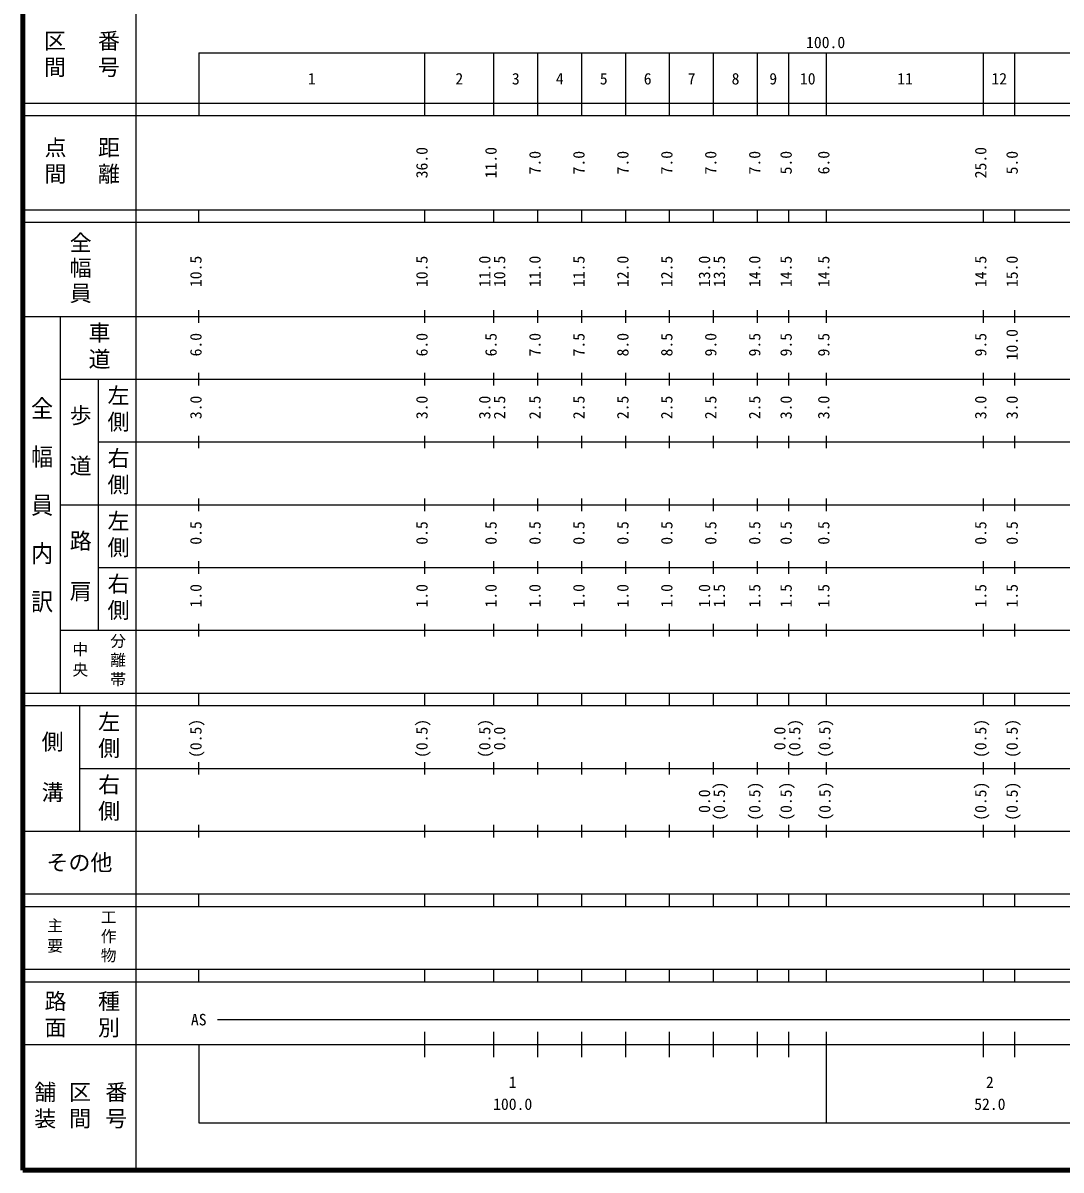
# Model space of a CAD drawing. Units: millimetres on the paper, enlarged 1000 times. Extents: x 40000 to 680000, y 20000 to 380000.
# Drawn here: x 40000 to 205344, y 20000 to 202759 of the extents above; entities that cross this region are included whole.
import ezdxf
from ezdxf.enums import TextEntityAlignment as Align

# ---------------------------------------------------------------- set-up
doc = ezdxf.new("R2010")
doc.units = ezdxf.units.MM
doc.header["$LTSCALE"] = 1000
doc.layers.add('M-TTL', color=2, linetype='Continuous', lineweight=140)
doc.layers.add('M-TTL-BAND', color=7, linetype='Continuous', lineweight=25)
doc.styles.add('@ＭＳ ゴシック', font='')
doc.styles.add('ＭＳ ゴシック', font='')
doc.styles.get('@ＭＳ ゴシック').set_extended_font_data('@MS Gothic')
doc.styles.get('ＭＳ ゴシック').set_extended_font_data('MS Gothic')

msp = doc.modelspace()

# ---------------------------------------------------------------- linework, layer by layer
at = {"layer": 'M-TTL'}
for p, q in [((40000, 380000), (40000, 20000)), ((40000, 20000), (680000, 20000))]:
    msp.add_line(p, q, dxfattribs=at)
at = {"layer": 'M-TTL-BAND'}
for p, q in [((58000, 370000), (58000, 20000)), ((68000, 198000), (579000, 198000)), ((68000, 198000), (68000, 188000)), ((104000, 188000), (104000, 198000)), ((115000, 188000), (115000, 198000)), ((122000, 188000), (122000, 198000)), ((129000, 188000), (129000, 198000)), ((136000, 188000), (136000, 198000)), ((143000, 188000), (143000, 198000)), ((150000, 188000), (150000, 198000)), ((157000, 188000), (157000, 198000)), ((162000, 188000), (162000, 198000)), ((168000, 188000), (168000, 198000)), ((193000, 188000), (193000, 198000)), ((198000, 188000), (198000, 198000)), ((40000, 190000), (579000, 190000)), ((40000, 188000), (579000, 188000)), ((40000, 173000), (579000, 173000)), ((68000, 171000), (68000, 173000)), ((104000, 171000), (104000, 173000)), ((115000, 171000), (115000, 173000)), ((122000, 171000), (122000, 173000)), ((129000, 171000), (129000, 173000)), ((136000, 171000), (136000, 173000)), ((143000, 171000), (143000, 173000)), ((150000, 171000), (150000, 173000)), ((157000, 171000), (157000, 173000)), ((162000, 171000), (162000, 173000)), ((168000, 171000), (168000, 173000)), ((193000, 171000), (193000, 173000)), ((198000, 171000), (198000, 173000)), ((40000, 171000), (579000, 171000)), ((40000, 156000), (579000, 156000)), ((46000, 96000), (46000, 156000)), ((68000, 155000), (68000, 157000)), ((104000, 155000), (104000, 157000)), ((115000, 155000), (115000, 157000)), ((122000, 155000), (122000, 157000)), ((129000, 155000), (129000, 157000)), ((136000, 155000), (136000, 157000)), ((143000, 155000), (143000, 157000)), ((150000, 155000), (150000, 157000)), ((157000, 155000), (157000, 157000)), ((162000, 155000), (162000, 157000)), ((168000, 155000), (168000, 157000)), ((193000, 155000), (193000, 157000)), ((198000, 155000), (198000, 157000)), ((68000, 145000), (68000, 147000)), ((104000, 145000), (104000, 147000)), ((115000, 145000), (115000, 147000)), ((122000, 145000), (122000, 147000)), ((129000, 145000), (129000, 147000)), ((136000, 145000), (136000, 147000)), ((143000, 145000), (143000, 147000)), ((150000, 145000), (150000, 147000)), ((157000, 145000), (157000, 147000)), ((162000, 145000), (162000, 147000)), ((168000, 145000), (168000, 147000)), ((193000, 145000), (193000, 147000)), ((198000, 145000), (198000, 147000)), ((46000, 146000), (579000, 146000)), ((52000, 146000), (52000, 106000)), ((52000, 136000), (579000, 136000)), ((68000, 135000), (68000, 137000)), ((104000, 135000), (104000, 137000)), ((115000, 135000), (115000, 137000)), ((122000, 135000), (122000, 137000)), ((129000, 135000), (129000, 137000)), ((136000, 135000), (136000, 137000)), ((143000, 135000), (143000, 137000)), ((150000, 135000), (150000, 137000)), ((157000, 135000), (157000, 137000)), ((162000, 135000), (162000, 137000)), ((168000, 135000), (168000, 137000)), ((193000, 135000), (193000, 137000)), ((198000, 135000), (198000, 137000)), ((68000, 125000), (68000, 127000)), ((104000, 125000), (104000, 127000)), ((115000, 125000), (115000, 127000)), ((122000, 125000), (122000, 127000)), ((129000, 125000), (129000, 127000)), ((136000, 125000), (136000, 127000)), ((143000, 125000), (143000, 127000)), ((150000, 125000), (150000, 127000)), ((157000, 125000), (157000, 127000)), ((162000, 125000), (162000, 127000)), ((168000, 125000), (168000, 127000)), ((193000, 125000), (193000, 127000)), ((198000, 125000), (198000, 127000)), ((46000, 126000), (579000, 126000)), ((68000, 115000), (68000, 117000)), ((104000, 115000), (104000, 117000)), ((115000, 115000), (115000, 117000)), ((122000, 115000), (122000, 117000)), ((129000, 115000), (129000, 117000)), ((136000, 115000), (136000, 117000)), ((143000, 115000), (143000, 117000)), ((150000, 115000), (150000, 117000)), ((157000, 115000), (157000, 117000)), ((162000, 115000), (162000, 117000)), ((168000, 115000), (168000, 117000)), ((193000, 115000), (193000, 117000)), ((198000, 115000), (198000, 117000)), ((52000, 116000), (579000, 116000)), ((68000, 105000), (68000, 107000)), ((104000, 105000), (104000, 107000)), ((115000, 105000), (115000, 107000)), ((122000, 105000), (122000, 107000)), ((129000, 105000), (129000, 107000)), ((136000, 105000), (136000, 107000)), ((143000, 105000), (143000, 107000)), ((150000, 105000), (150000, 107000)), ((157000, 105000), (157000, 107000)), ((162000, 105000), (162000, 107000)), ((168000, 105000), (168000, 107000)), ((193000, 105000), (193000, 107000)), ((198000, 105000), (198000, 107000)), ((46000, 106000), (579000, 106000)), ((40000, 96000), (579000, 96000)), ((68000, 94000), (68000, 96000)), ((104000, 94000), (104000, 96000)), ((115000, 94000), (115000, 96000)), ((122000, 94000), (122000, 96000)), ((129000, 94000), (129000, 96000)), ((136000, 94000), (136000, 96000)), ((143000, 94000), (143000, 96000)), ((150000, 94000), (150000, 96000)), ((157000, 94000), (157000, 96000)), ((162000, 94000), (162000, 96000)), ((168000, 94000), (168000, 96000)), ((193000, 94000), (193000, 96000)), ((198000, 94000), (198000, 96000)), ((40000, 94000), (579000, 94000)), ((49000, 94000), (49000, 74000)), ((68000, 83000), (68000, 85000)), ((104000, 83000), (104000, 85000)), ((115000, 83000), (115000, 85000)), ((122000, 83000), (122000, 85000)), ((129000, 83000), (129000, 85000)), ((136000, 83000), (136000, 85000)), ((143000, 83000), (143000, 85000)), ((150000, 83000), (150000, 85000)), ((157000, 83000), (157000, 85000)), ((162000, 83000), (162000, 85000)), ((168000, 83000), (168000, 85000)), ((193000, 83000), (193000, 85000)), ((198000, 83000), (198000, 85000)), ((49000, 84000), (579000, 84000)), ((68000, 73000), (68000, 75000)), ((104000, 73000), (104000, 75000)), ((115000, 73000), (115000, 75000)), ((122000, 73000), (122000, 75000)), ((129000, 73000), (129000, 75000)), ((136000, 73000), (136000, 75000)), ((143000, 73000), (143000, 75000)), ((150000, 73000), (150000, 75000)), ((157000, 73000), (157000, 75000)), ((162000, 73000), (162000, 75000)), ((168000, 73000), (168000, 75000)), ((193000, 73000), (193000, 75000)), ((198000, 73000), (198000, 75000)), ((40000, 74000), (579000, 74000)), ((40000, 64000), (579000, 64000)), ((68000, 62000), (68000, 64000)), ((104000, 62000), (104000, 64000)), ((115000, 62000), (115000, 64000)), ((122000, 62000), (122000, 64000)), ((129000, 62000), (129000, 64000)), ((136000, 62000), (136000, 64000)), ((143000, 62000), (143000, 64000)), ((150000, 62000), (150000, 64000)), ((157000, 62000), (157000, 64000)), ((162000, 62000), (162000, 64000)), ((168000, 62000), (168000, 64000)), ((193000, 62000), (193000, 64000)), ((198000, 62000), (198000, 64000)), ((40000, 62000), (579000, 62000)), ((40000, 52000), (579000, 52000)), ((68000, 50000), (68000, 52000)), ((104000, 50000), (104000, 52000)), ((115000, 50000), (115000, 52000)), ((122000, 50000), (122000, 52000)), ((129000, 50000), (129000, 52000)), ((136000, 50000), (136000, 52000)), ((143000, 50000), (143000, 52000)), ((150000, 50000), (150000, 52000)), ((157000, 50000), (157000, 52000)), ((162000, 50000), (162000, 52000)), ((168000, 50000), (168000, 52000)), ((193000, 50000), (193000, 52000)), ((198000, 50000), (198000, 52000)), ((40000, 50000), (579000, 50000)), ((71000, 44000), (568000, 44000)), ((104000, 38000), (104000, 42000)), ((115000, 38000), (115000, 42000)), ((122000, 38000), (122000, 42000)), ((129000, 38000), (129000, 42000)), ((136000, 38000), (136000, 42000)), ((143000, 38000), (143000, 42000)), ((150000, 38000), (150000, 42000)), ((157000, 38000), (157000, 42000)), ((162000, 38000), (162000, 42000)), ((168000, 27500), (168000, 42000)), ((193000, 38000), (193000, 42000)), ((198000, 38000), (198000, 42000)), ((40000, 40000), (579000, 40000)), ((68000, 40000), (68000, 27500)), ((68000, 27500), (579000, 27500))]:
    msp.add_line(p, q, dxfattribs=at)

# ---------------------------------------------------------------- texts
at = {"layer": 'M-TTL-BAND', "style": 'ＭＳ ゴシック'}
for s, p in [('100.0', (167844, 198195)), ('1', (86000, 192405)), ('2', (109500, 192405)), ('3', (118500, 192405)), ('4', (125500, 192405)), ('5', (132500, 192405)), ('6', (139500, 192405)), ('7', (146500, 192405)), ('8', (153500, 192405)), ('9', (159500, 192405)), ('10', (165000, 192405)), ('11', (180500, 192405)), ('12', (195500, 192405)), ('AS', (68000, 42500)), ('1', (118000, 32523)), ('2', (194000, 32523)), ('100.0', (118000, 29033)), ('52.0', (194000, 29033))]:
    msp.add_text(s, height=1833, dxfattribs=at).set_placement(p, align=Align.BOTTOM_CENTER)
for s, p in [('36.0', (105000, 180500)), ('11.0', (116000, 180500)), ('25.0', (194000, 180500)), ('7.0', (123000, 180500)), ('7.0', (130000, 180500)), ('7.0', (137000, 180500)), ('7.0', (144000, 180500)), ('7.0', (151000, 180500)), ('7.0', (158000, 180500)), ('5.0', (163000, 180500)), ('6.0', (169000, 180500)), ('5.0', (199000, 180500)), ('10.5', (69000, 163174)), ('10.5', (105000, 163174)), ('11.0', (115000, 163174)), ('10.5', (117370, 163174)), ('11.0', (123000, 163174)), ('11.5', (130000, 163174)), ('12.0', (137000, 163174)), ('12.5', (144000, 163174)), ('13.0', (150000, 163174)), ('13.5', (152370, 163174)), ('14.0', (158000, 163174)), ('14.5', (163000, 163174)), ('14.5', (169000, 163174)), ('14.5', (194000, 163174)), ('15.0', (199000, 163174)), ('10.0', (199000, 151500)), ('6.0', (69000, 151500)), ('6.0', (105000, 151500)), ('6.5', (116000, 151500)), ('7.0', (123000, 151500)), ('7.5', (130000, 151500)), ('8.0', (137000, 151500)), ('8.5', (144000, 151500)), ('9.0', (151000, 151500)), ('9.5', (158000, 151500)), ('9.5', (163000, 151500)), ('9.5', (169000, 151500)), ('9.5', (194000, 151500)), ('3.0', (69000, 141500)), ('3.0', (105000, 141500)), ('3.0', (115000, 141500)), ('2.5', (117370, 141500)), ('2.5', (123000, 141500)), ('2.5', (130000, 141500)), ('2.5', (137000, 141500)), ('2.5', (144000, 141500)), ('2.5', (151000, 141500)), ('2.5', (158000, 141500)), ('3.0', (163000, 141500)), ('3.0', (169000, 141500)), ('3.0', (194000, 141500)), ('3.0', (199000, 141500)), ('0.5', (69000, 121500)), ('0.5', (105000, 121500)), ('0.5', (116000, 121500)), ('0.5', (123000, 121500)), ('0.5', (130000, 121500)), ('0.5', (137000, 121500)), ('0.5', (144000, 121500)), ('0.5', (151000, 121500)), ('0.5', (158000, 121500)), ('0.5', (163000, 121500)), ('0.5', (169000, 121500)), ('0.5', (194000, 121500)), ('0.5', (199000, 121500)), ('1.0', (69000, 111500)), ('1.0', (105000, 111500)), ('1.0', (116000, 111500)), ('1.0', (123000, 111500)), ('1.0', (130000, 111500)), ('1.0', (137000, 111500)), ('1.0', (144000, 111500)), ('1.0', (150000, 111500)), ('1.5', (152370, 111500)), ('1.5', (158000, 111500)), ('1.5', (163000, 111500)), ('1.5', (169000, 111500)), ('1.5', (194000, 111500)), ('1.5', (199000, 111500)), ('(0.5)', (69000, 88764)), ('(0.5)', (105000, 88764)), ('(0.5)', (115000, 88764)), ('(0.5)', (164370, 88764)), ('(0.5)', (169163, 88784)), ('(0.5)', (194000, 88764)), ('(0.5)', (199000, 88764)), ('0.0', (117370, 88764)), ('0.0', (162000, 88764)), ('0.0', (150000, 78764)), ('(0.5)', (152370, 78764)), ('(0.5)', (158000, 78764)), ('(0.5)', (163000, 78764)), ('(0.5)', (169189, 78786)), ('(0.5)', (194000, 78764)), ('(0.5)', (199000, 78764))]:
    msp.add_text(s, height=1833, rotation=90, dxfattribs=at).set_placement(p, align=Align.BOTTOM_CENTER)
at = {"layer": 'M-TTL-BAND', "style": '@ＭＳ ゴシック', "width": 1.1}
msp.add_text('全\u3000幅\u3000員\u3000内\u3000訳', height=2566, rotation=270, dxfattribs=at).set_placement((43000, 126000), align=Align.MIDDLE_CENTER)
at = {"layer": 'M-TTL-BAND', "style": 'ＭＳ ゴシック'}
msp.add_text('その他', height=2566, dxfattribs=at).set_placement((49000, 69000), align=Align.MIDDLE_CENTER)
at = {"layer": 'M-TTL-BAND', "attachment_point": 5, "rotation": 270, "style": '@ＭＳ ゴシック'}
for s, insert, char_height in [('\\T1.2;区間', (45000, 197500), 2566), ('\\T1.2;番号', (53500, 197500), 2566), ('\\T1.2;点間', (45000, 180500), 2566), ('\\T1.2;距離', (53500, 180500), 2566), ('\\T1.15;全幅員', (49000, 163500), 2566), ('\\T1.2;車道', (52000, 151000), 2566), ('\\T1.2;左側', (55000, 141000), 2566), ('\\T1.15;歩\u3000道', (49000, 136000), 2566), ('\\T1.2;右側', (55000, 131000), 2566), ('\\T1.2;左側', (55000, 121000), 2566), ('\\T1.15;路\u3000肩', (49000, 116000), 2566), ('\\T1.2;右側', (55000, 111000), 2566), ('\\T1.22;分離帯', (55000, 101000), 1833), ('\\T1.29;中央', (49000, 101000), 1833), ('\\T1.2;左側', (53500, 89000), 2566), ('\\T1.15;側\u3000溝', (44500, 84000), 2566), ('\\T1.2;右側', (53500, 79000), 2566), ('\\T1.22;工作物', (53500, 57000), 1833), ('\\T1.29;主要', (45000, 57000), 1833), ('\\T1.2;路面', (45000, 44500), 2566), ('\\T1.2;種別', (53500, 44500), 2566), ('\\T1.2;舗装', (43333, 30000), 2566), ('\\T1.2;区間', (49000, 30000), 2566), ('\\T1.2;番号', (54667, 30000), 2566)]:
    msp.add_mtext(s, dxfattribs=dict(at, insert=insert, char_height=char_height))

doc.saveas('drawing.dxf')
